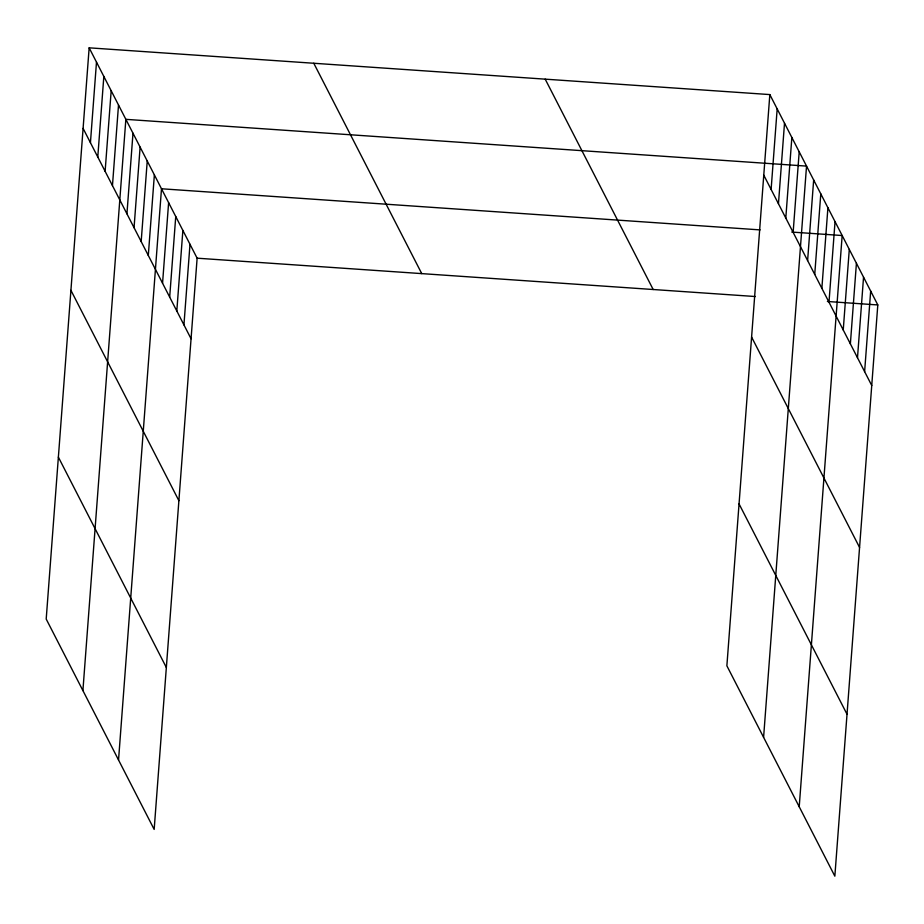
<?xml version="1.0" encoding="UTF-8"?>
<svg xmlns="http://www.w3.org/2000/svg" width="924" height="924" viewBox="0 0 924 924"><rect width="100%" height="100%" fill="white"/><g stroke="black" fill="none" stroke-linecap="round" stroke-linejoin="round"><path stroke-width="1.39" d="M89.154 47.829L46.2 619.057L154.169 829.417L197.124 258.189L89.154 47.829L769.831 94.583L877.8 304.943L834.846 876.171L726.876 665.811L769.831 94.583M90.436 142.7L96.489 62.127M97.782 156.999L103.835 76.438M105.117 171.31L111.18 90.737M112.462 185.608L118.515 105.047M82.906 690.574L125.86 119.346L806.536 166.101L763.594 737.329M126.935 213.802L132.987 133.229M134.049 227.685L140.113 147.112M141.176 241.568L147.239 161.007M148.302 255.451L154.366 174.89M118.538 760.002L161.492 188.773L760.094 229.891M162.555 283.218L168.618 202.656M169.681 297.101L175.745 216.539M176.807 310.984L182.871 230.423M183.934 324.878L189.998 244.306M771.113 189.455L777.176 108.882M778.458 203.754L784.511 123.192M785.793 218.064L791.856 137.491M793.139 232.363L799.202 151.802M807.611 260.556L813.663 179.984M814.737 274.44L820.789 193.878M821.863 288.323L827.916 207.761M828.99 302.206L835.042 221.645M799.214 806.756L842.168 235.528L791.776 232.063M843.242 329.972L849.295 249.411M850.369 343.855L856.421 263.294M857.495 357.75L863.547 277.177M864.621 371.633L870.674 291.06M197.124 258.189L755.405 296.535M827.407 301.49L877.8 304.943M763.767 175.144L871.748 385.516M751.593 337.064L859.563 547.435M545.206 79.152L653.176 289.512M739.05 503.892L847.019 714.252M313.779 63.248L421.748 273.62M83.091 128.39L191.06 338.762M70.917 290.309L178.886 500.681M58.374 457.137L166.343 667.498"/></g></svg>
